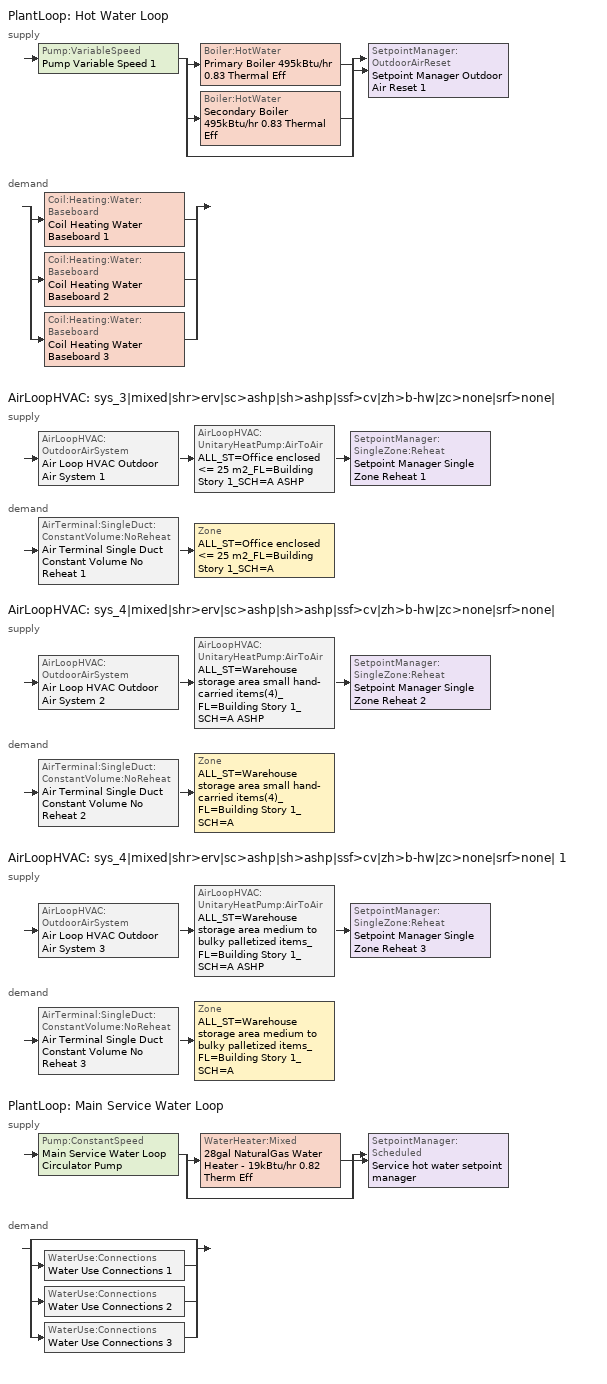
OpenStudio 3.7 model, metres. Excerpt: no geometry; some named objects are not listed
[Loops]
PlantLoop 'Hot Water Loop'
 supply: Pump:VariableSpeed 'Pump Variable Speed 1' > split
  | Boiler:HotWater 'Primary Boiler 495kBtu/hr 0.83 Thermal Eff'
  | Boiler:HotWater 'Secondary Boiler 495kBtu/hr 0.83 Thermal Eff'
  | bypass
  join > SetpointManager:OutdoorAirReset 'Setpoint Manager Outdoor Air Reset 1'
 demand: split
  | Coil:Heating:Water:Baseboard 'Coil Heating Water Baseboard 1'
  | Coil:Heating:Water:Baseboard 'Coil Heating Water Baseboard 2'
  | Coil:Heating:Water:Baseboard 'Coil Heating Water Baseboard 3'
AirLoopHVAC 'sys_3|mixed|shr>erv|sc>ashp|sh>ashp|ssf>cv|zh>b-hw|zc>none|srf>none|'
 supply: AirLoopHVAC:OutdoorAirSystem 'Air Loop HVAC Outdoor Air System 1' > AirLoopHVAC:UnitaryHeatPump:AirToAir 'ALL_ST=Office enclosed <= 25 m2_FL=Building Story 1_SCH=A ASHP' > SetpointManager:SingleZone:Reheat 'Setpoint Manager Single Zone Reheat 1'
 demand: AirTerminal:SingleDuct:ConstantVolume:NoReheat 'Air Terminal Single Duct Constant Volume No Reheat 1' > Zone 'ALL_ST=Office enclosed <= 25 m2_FL=Building Story 1_SCH=A'
AirLoopHVAC 'sys_4|mixed|shr>erv|sc>ashp|sh>ashp|ssf>cv|zh>b-hw|zc>none|srf>none|'
 supply: AirLoopHVAC:OutdoorAirSystem 'Air Loop HVAC Outdoor Air System 2' > AirLoopHVAC:UnitaryHeatPump:AirToAir 'ALL_ST=Warehouse storage area small hand-carried items(4)_FL=Building Story 1_SCH=A ASHP' > SetpointManager:SingleZone:Reheat 'Setpoint Manager Single Zone Reheat 2'
 demand: AirTerminal:SingleDuct:ConstantVolume:NoReheat 'Air Terminal Single Duct Constant Volume No Reheat 2' > Zone 'ALL_ST=Warehouse storage area small hand-carried items(4)_FL=Building Story 1_SCH=A'
AirLoopHVAC 'sys_4|mixed|shr>erv|sc>ashp|sh>ashp|ssf>cv|zh>b-hw|zc>none|srf>none| 1'
 supply: AirLoopHVAC:OutdoorAirSystem 'Air Loop HVAC Outdoor Air System 3' > AirLoopHVAC:UnitaryHeatPump:AirToAir 'ALL_ST=Warehouse storage area medium to bulky palletized items_FL=Building Story 1_SCH=A ASHP' > SetpointManager:SingleZone:Reheat 'Setpoint Manager Single Zone Reheat 3'
 demand: AirTerminal:SingleDuct:ConstantVolume:NoReheat 'Air Terminal Single Duct Constant Volume No Reheat 3' > Zone 'ALL_ST=Warehouse storage area medium to bulky palletized items_FL=Building Story 1_SCH=A'
PlantLoop 'Main Service Water Loop'
 supply: Pump:ConstantSpeed 'Main Service Water Loop Circulator Pump' > split
  | WaterHeater:Mixed '28gal NaturalGas Water Heater - 19kBtu/hr 0.82 Therm Eff'
  | bypass
  join > SetpointManager:Scheduled 'Service hot water setpoint manager'
 demand: split
  | bypass
  | WaterUse:Connections 'Water Use Connections 1'
  | WaterUse:Connections 'Water Use Connections 2'
  | WaterUse:Connections 'Water Use Connections 3'
[Sizing:Zone] Zone Cooling Design Supply Air Temperature Input Method=TemperatureDifference; Zone Cooling Design Supply Air Temperature {C}=14; Zone Cooling Design Supply Air Temperature Difference {deltaC}=11; Zone Heating Design Supply Air Temperature Input Method=TemperatureDifference; Zone Heating Design Supply Air Temperature {C}=40; Zone Heating Design Supply Air Temperature Difference {deltaC}=21; Zone Cooling Design Supply Air Humidity Ratio {kg-H2O/kg-air}=0.0085; Zone Heating Design Supply Air Humidity Ratio {kg-H2O/kg-air}=0.008; Zone Heating Sizing Factor=1.3; Zone Cooling Sizing Factor=1; Cooling Design Air Flow Method=DesignDay; Heating Design Air Flow Method=DesignDay; Account for Dedicated Outdoor Air System=No; Dedicated Outdoor Air System Control Strategy=NeutralSupplyAir; Dedicated Outdoor Air Low Setpoint Temperature for Design {C}=autosize; Dedicated Outdoor Air High Setpoint Temperature for Design {C}=autosize; Zone Load Sizing Method=Sensible Load Only No Latent Load; Zone Latent Cooling Design Supply Air Humidity Ratio Input Method=HumidityRatioDifference; Zone Cooling Design Supply Air Humidity Ratio Difference {kgWater/kgDryAir}=0.005; Zone Latent Heating Design Supply Air Humidity Ratio Input Method=HumidityRatioDifference; Zone Humidification Design Supply Air Humidity Ratio Difference {kgWater/kgDryAir}=0.005
ALL_ST=Office enclosed <= 25 m2_FL=Building Story 1_SCH=A; ALL_ST=Warehouse storage area small hand-carried items(4)_FL=Building Story 1_SCH=A; ALL_ST=Warehouse storage area medium to bulky palletized items_FL=Building Story 1_SCH=A
[Zone equipment]
ALL_ST=Office enclosed <= 25 m2_FL=Building Story 1_SCH=A: Zone HVAC Baseboard Convective Water 1, Air Terminal Single Duct Constant Volume No Reheat 1
ALL_ST=Warehouse storage area small hand-carried items(4)_FL=Building Story 1_SCH=A: Zone HVAC Baseboard Convective Water 2, Air Terminal Single Duct Constant Volume No Reheat 2
ALL_ST=Warehouse storage area medium to bulky palletized items_FL=Building Story 1_SCH=A: Zone HVAC Baseboard Convective Water 3, Air Terminal Single Duct Constant Volume No Reheat 3
[PlantLoop] Glycol Concentration=0; Plant Loop Volume {m3}=Autocalculate; Load Distribution Scheme=Optimal
Name | Fluid Type | Maximum Loop Temperature {C} | Minimum Loop Temperature {C}
Hot Water Loop | Water
Main Service Water Loop |  | 60 | 10
[Sizing:Plant] Loop Type=Heating; Sizing Option=NonCoincident; Zone Timesteps in Averaging Window=1; Coincident Sizing Factor Mode=None
Name | Design Loop Exit Temperature {C} | Loop Design Temperature Difference {deltaC}
Hot Water Loop | 82 | 16
Main Service Water Loop | 60 | 5
[Pump:VariableSpeed]
Pump Variable Speed 1: Rated Pump Head {Pa}=203058; Motor Efficiency=0.865; Pump Control Type=Intermittent; Skin Loss Radiative Fraction=0.5; Design Power Sizing Method=PowerPerFlowPerPressure; Design Electric Power per Unit Flow Rate {W/(m3/s)}=348701.1; Design Shaft Power per Unit Flow Rate per Unit Head {W-s/m3-Pa}=1.28205; Design Minimum Flow Rate Fraction=0
[Boiler:HotWater] Fuel Type=NaturalGas; Nominal Capacity {W}=144966; Nominal Thermal Efficiency=0.83; Normalized Boiler Efficiency Curve=BOILER-EFFFPLR-NECB2011; Water Outlet Upper Temperature Limit {C}=99; Boiler Flow Mode=ConstantFlow; On Cycle Parasitic Electric Load {W}=0; Off Cycle Parasitic Fuel Load {W}=0; Sizing Factor=1
Primary Boiler 495kBtu/hr 0.83 Thermal Eff; Secondary Boiler 495kBtu/hr 0.83 Thermal Eff
[SetpointManager:OutdoorAirReset]
Setpoint Manager Outdoor Air Reset 1: Control Variable=Temperature; Setpoint at Outdoor Low Temperature {C}=82; Outdoor Low Temperature {C}=-16; Setpoint at Outdoor High Temperature {C}=60; Outdoor High Temperature {C}=0; Setpoint Node or NodeList=Hot Water Loop Supply Outlet Node
[AirLoopHVAC] Design Supply Air Flow Rate {m3/s}=autosize; Design Return Air Flow Fraction of Supply Air Flow=1
Name | Availability Schedule
sys_3|mixed|shr>erv|sc>ashp|sh>ashp|ssf>cv|zh>b-hw|zc>none|srf>none| | sys_3|mixed|shr>none|sc>ashp|sh>ashp|ssf>cv|zh>b-hw|zc>none|srf>none| Occ Sch
sys_4|mixed|shr>erv|sc>ashp|sh>ashp|ssf>cv|zh>b-hw|zc>none|srf>none| | sys_4|mixed|shr>none|sc>ashp|sh>ashp|ssf>cv|zh>b-hw|zc>none|srf>none| Occ Sch
sys_4|mixed|shr>erv|sc>ashp|sh>ashp|ssf>cv|zh>b-hw|zc>none|srf>none| 1 | sys_4|mixed|shr>none|sc>ashp|sh>ashp|ssf>cv|zh>b-hw|zc>none|srf>none| 1 Occ Sch
[Sizing:System] Type of Load to Size On=Sensible; Design Outdoor Air Flow Rate {m3/s}=Autosize; Central Heating Maximum System Air Flow Ratio=1; Preheat Design Temperature {C}=7; Preheat Design Humidity Ratio {kg-H2O/kg-Air}=0.008; Precool Design Temperature {C}=13; Precool Design Humidity Ratio {kg-H2O/kg-Air}=0.008; Central Cooling Design Supply Air Temperature {C}=13; Central Heating Design Supply Air Temperature {C}=43; Sizing Option=NonCoincident; 100% Outdoor Air in Cooling=No; 100% Outdoor Air in Heating=No; Central Cooling Design Supply Air Humidity Ratio {kg-H2O/kg-Air}=0.0085; Central Heating Design Supply Air Humidity Ratio {kg-H2O/kg-Air}=0.008; Cooling Design Air Flow Method=DesignDay; Cooling Design Air Flow Rate {m3/s}=0; Heating Design Air Flow Method=DesignDay; Heating Design Air Flow Rate {m3/s}=0; System Outdoor Air Method=ZoneSum; Zone Maximum Outdoor Air Fraction=1; Cooling Supply Air Flow Rate Per Floor Area {m3/s-m2}=0.00996765; Cooling Fraction of Autosized Cooling Supply Air Flow Rate=1; Cooling Supply Air Flow Rate Per Unit Cooling Capacity {m3/s-W}=3.94755e-05; Heating Supply Air Flow Rate Per Floor Area {m3/s-m2}=0.00996765; Heating Fraction of Autosized Heating Supply Air Flow Rate=1; Heating Fraction of Autosized Cooling Supply Air Flow Rate=1; Heating Supply Air Flow Rate Per Unit Heating Capacity {m3/s-W}=3.15882e-05; Cooling Design Capacity Method=CoolingDesignCapacity; Cooling Design Capacity {W}=autosize; Cooling Design Capacity Per Floor Area {W/m2}=234.7; Fraction of Autosized Cooling Design Capacity=1; Heating Design Capacity Method=HeatingDesignCapacity; Heating Design Capacity {W}=autosize; Heating Design Capacity Per Floor Area {W/m2}=157; Fraction of Autosized Heating Design Capacity=1; Central Cooling Capacity Control Method=OnOff; Occupant Diversity=autosize
sys_3|mixed|shr>erv|sc>ashp|sh>ashp|ssf>cv|zh>b-hw|zc>none|srf>none|; sys_4|mixed|shr>erv|sc>ashp|sh>ashp|ssf>cv|zh>b-hw|zc>none|srf>none|; sys_4|mixed|shr>erv|sc>ashp|sh>ashp|ssf>cv|zh>b-hw|zc>none|srf>none| 1
[Fan:OnOff] Availability Schedule=Always On Discrete; Fan Total Efficiency=0.39975; Maximum Flow Rate {m3/s}=autosize; Motor Efficiency=0.615; Motor In Airstream Fraction=1
Name | Pressure Rise {Pa} | Fan Power Ratio Function of Speed Ratio Curve | Fan Efficiency Ratio Function of Speed Ratio Curve
Fan On Off 1 | 622.722 | Fan On Off Power Curve | Fan On Off Efficiency Curve
Fan On Off 2 | 1110.94 | Fan On Off Power Curve 1 | Fan On Off Efficiency Curve 1
Fan On Off 3 | 1110.94 | Fan On Off Power Curve 2 | Fan On Off Efficiency Curve 2
[Coil:Cooling:DX:SingleSpeed] Availability Schedule=Always On Discrete; Rated Total Cooling Capacity {W}=autosize; Rated Sensible Heat Ratio=autosize; Rated Air Flow Rate {m3/s}=autosize; Rated Evaporator Fan Power Per Volume Flow Rate 2017 {W/(m3/s)}=773.3; Rated Evaporator Fan Power Per Volume Flow Rate 2023 {W/(m3/s)}=934.4; Total Cooling Capacity Function of Temperature Curve=DXCOOL-NECB2011-REF-CAPFT; Total Cooling Capacity Function of Flow Fraction Curve=DXCOOL-NECB2011-REF-CAPFFLOW; Energy Input Ratio Function of Temperature Curve=DXCOOL-NECB2011-REF-COOLEIRFT; Energy Input Ratio Function of Flow Fraction Curve=DXCOOL-NECB2011-REF-COOLEIRFFLOW; Part Load Fraction Correlation Curve=DXCOOL-NECB2011-REF-COOLPLFFPLR; Minimum Outdoor Dry-Bulb Temperature for Compressor Operation {C}=-25; Nominal Time for Condensate Removal to Begin {s}=0; Ratio of Initial Moisture Evaporation Rate and Steady State Latent Capacity=0; Maximum Cycling Rate {cycles/hr}=0; Latent Capacity Time Constant {s}=0; Condenser Type=AirCooled; Evaporative Condenser Effectiveness=0.9; Evaporative Condenser Air Flow Rate {m3/s}=autosize; Evaporative Condenser Pump Rated Power Consumption {W}=autosize; Crankcase Heater Capacity {W}=0; Maximum Outdoor Dry-Bulb Temperature for Crankcase Heater Operation {C}=10; Basin Heater Capacity {W/K}=0; Basin Heater Setpoint Temperature {C}=2
Name | Rated COP {W/W}
CoilCoolingDXSingleSpeed_ashp 46kBtu/hr 10.0EER | 3.46672
CoilCoolingDXSingleSpeed_ashp 1 290kBtu/hr 9.3EER; CoilCoolingDXSingleSpeed_ashp 2 532kBtu/hr 9.3EER | 3.23359
[Coil:Heating:DX:SingleSpeed] Availability Schedule=Always On Discrete; Rated Air Flow Rate {m3/s}=Autosize; Rated Supply Fan Power Per Volume Flow Rate 2017 {W/(m3/s)}=773.3; Rated Supply Fan Power Per Volume Flow Rate 2023 {W/(m3/s)}=934.4; Total Heating Capacity Function of Temperature Curve=DXHEAT-NECB2011-REF-CAPFT; Total Heating Capacity Function of Flow Fraction Curve=DXHEAT-NECB2011-REF-CAPFFLOW; Energy Input Ratio Function of Temperature Curve=DXHEAT-NECB2011-REF-EIRFT; Energy Input Ratio Function of Flow Fraction Curve=DXHEAT-NECB2011-REF-EIRFFLOW; Part Load Fraction Correlation Curve=DXHEAT-NECB2011-REF-PLFFPLR; Minimum Outdoor Dry-Bulb Temperature for Compressor Operation {C}=-10; Defrost Strategy=Resistive; Defrost Control=Timed; Defrost Time Period Fraction=0.166667; Resistive Defrost Heater Capacity {W}=2000
Name | Rated Total Heating Capacity {W} | Rated COP {W/W}
CoilHeatingDXSingleSpeed_ashp 34 Clg kBtu/hr 3.1COPH | 9853.17 | 3.30763
CoilHeatingDXSingleSpeed_ashp 1 210 Clg kBtu/hr 3.2COPH | 61468.1 | 3.49773
CoilHeatingDXSingleSpeed_ashp 2 386 Clg kBtu/hr 3.2COPH | 113022 | 3.58104
[Controller:OutdoorAir] Minimum Outdoor Air Flow Rate {m3/s}=autosize; Maximum Outdoor Air Flow Rate {m3/s}=Autosize; Economizer Control Action Type=ModulateFlow; Lockout Type=NoLockout; Minimum Limit Type=FixedMinimum; High Humidity Control=No; Heat Recovery Bypass Control Type=BypassWhenOAFlowGreaterThanMinimum; Economizer Operation Staging=InterlockedWithMechanicalCooling
Name | Economizer Control Type | Economizer Maximum Limit Dry-Bulb Temperature {C} | Economizer Maximum Limit Enthalpy {J/kg} | Economizer Minimum Limit Dry-Bulb Temperature {C} | Minimum Outdoor Air Schedule | Controller Mechanical Ventilation
Controller Outdoor Air 1 | NoEconomizer | 28 | 64000 | -100 | sys_3|mixed|shr>none|sc>ashp|sh>ashp|ssf>cv|zh>b-hw|zc>none|srf>none| Occ Sch | Controller Mechanical Ventilation 1
Controller Outdoor Air 2 | DifferentialEnthalpy |  |  |  | sys_4|mixed|shr>none|sc>ashp|sh>ashp|ssf>cv|zh>b-hw|zc>none|srf>none| Occ Sch | Controller Mechanical Ventilation 2
Controller Outdoor Air 3 | DifferentialEnthalpy |  |  |  | sys_4|mixed|shr>none|sc>ashp|sh>ashp|ssf>cv|zh>b-hw|zc>none|srf>none| 1 Occ Sch | Controller Mechanical Ventilation 3
[Controller:MechanicalVentilation] Availability Schedule=Always On Discrete; System Outdoor Air Method=ZoneSum
Controller Mechanical Ventilation 1; Controller Mechanical Ventilation 2; Controller Mechanical Ventilation 3
[AirLoopHVAC:OutdoorAirSystem]
Name | Controller
Air Loop HVAC Outdoor Air System 1 | Controller Outdoor Air 1
Air Loop HVAC Outdoor Air System 2 | Controller Outdoor Air 2
Air Loop HVAC Outdoor Air System 3 | Controller Outdoor Air 3
[Coil:Heating:Gas] Availability Schedule=Always On Discrete; Nominal Capacity {W}=AutoSize; On Cycle Parasitic Electric Load {W}=0; Part Load Fraction Correlation Curve=FURNACE-EFFPLR-NECB2011; Off Cycle Parasitic Gas Load {W}=0
Name | Gas Burner Efficiency
Coil Heating Gas 1 | 0.924
Coil Heating Gas 2; Coil Heating Gas 3 | 0.81
[AirLoopHVAC:UnitaryHeatPump:AirToAir] Availability Schedule=Always On Discrete; Supply Air Flow Rate During Cooling Operation {m3/s}=Autosize; Supply Air Flow Rate During Heating Operation {m3/s}=Autosize; Maximum Supply Air Temperature from Supplemental Heater {C}=Autosize
Name | Controlling Zone or Thermostat Location | Supply Air Fan | Heating Coil | Cooling Coil | Supplemental Heating Coil | Supply Air Fan Operating Mode Schedule
ALL_ST=Office enclosed <= 25 m2_FL=Building Story 1_SCH=A ASHP | ALL_ST=Office enclosed <= 25 m2_FL=Building Story 1_SCH=A | Fan On Off 1 | CoilHeatingDXSingleSpeed_ashp 34 Clg kBtu/hr 3.1COPH | CoilCoolingDXSingleSpeed_ashp 46kBtu/hr 10.0EER | Coil Heating Gas 1 | sys_3|mixed|shr>none|sc>ashp|sh>ashp|ssf>cv|zh>b-hw|zc>none|srf>none| Occ Sch
ALL_ST=Warehouse storage area small hand-carried items(4)_FL=Building Story 1_SCH=A ASHP | ALL_ST=Warehouse storage area small hand-carried items(4)_FL=Building Story 1_SCH=A | Fan On Off 2 | CoilHeatingDXSingleSpeed_ashp 1 210 Clg kBtu/hr 3.2COPH | CoilCoolingDXSingleSpeed_ashp 1 290kBtu/hr 9.3EER | Coil Heating Gas 2 | sys_4|mixed|shr>none|sc>ashp|sh>ashp|ssf>cv|zh>b-hw|zc>none|srf>none| Occ Sch
ALL_ST=Warehouse storage area medium to bulky palletized items_FL=Building Story 1_SCH=A ASHP | ALL_ST=Warehouse storage area medium to bulky palletized items_FL=Building Story 1_SCH=A | Fan On Off 3 | CoilHeatingDXSingleSpeed_ashp 2 386 Clg kBtu/hr 3.2COPH | CoilCoolingDXSingleSpeed_ashp 2 532kBtu/hr 9.3EER | Coil Heating Gas 3 | sys_4|mixed|shr>none|sc>ashp|sh>ashp|ssf>cv|zh>b-hw|zc>none|srf>none| 1 Occ Sch
[SetpointManager:SingleZone:Reheat] Minimum Supply Air Temperature {C}=13; Maximum Supply Air Temperature {C}=43
Name | Control Zone | Setpoint Node or NodeList
Setpoint Manager Single Zone Reheat 1 | ALL_ST=Office enclosed <= 25 m2_FL=Building Story 1_SCH=A | sys_3|mixed|shr>erv|sc>ashp|sh>ashp|ssf>cv|zh>b-hw|zc>none|srf>none| Supply Outlet Node
Setpoint Manager Single Zone Reheat 2 | ALL_ST=Warehouse storage area small hand-carried items(4)_FL=Building Story 1_SCH=A | sys_4|mixed|shr>erv|sc>ashp|sh>ashp|ssf>cv|zh>b-hw|zc>none|srf>none| Supply Outlet Node
Setpoint Manager Single Zone Reheat 3 | ALL_ST=Warehouse storage area medium to bulky palletized items_FL=Building Story 1_SCH=A | sys_4|mixed|shr>erv|sc>ashp|sh>ashp|ssf>cv|zh>b-hw|zc>none|srf>none| 1 Supply Outlet Node
[Coil:Heating:Water:Baseboard] Heating Design Capacity Method=HeatingDesignCapacity; Heating Design Capacity {W}=autosize; Heating Design Capacity Per Floor Area {W/m2}=0; Fraction of Autosized Heating Design Capacity=0.8
Coil Heating Water Baseboard 1; Coil Heating Water Baseboard 2; Coil Heating Water Baseboard 3
[ZoneHVAC:Baseboard:Convective:Water] Availability Schedule=Always On Discrete
Name | Heating Coil
Zone HVAC Baseboard Convective Water 1 | Coil Heating Water Baseboard 1
Zone HVAC Baseboard Convective Water 2 | Coil Heating Water Baseboard 2
Zone HVAC Baseboard Convective Water 3 | Coil Heating Water Baseboard 3
[AirTerminal:SingleDuct:ConstantVolume:NoReheat] Availability Schedule=Always On Discrete; Maximum Air Flow Rate {m3/s}=AutoSize
Air Terminal Single Duct Constant Volume No Reheat 1; Air Terminal Single Duct Constant Volume No Reheat 2; Air Terminal Single Duct Constant Volume No Reheat 3
[SetpointManager:Scheduled]
Service hot water setpoint manager: Control Variable=Temperature; Schedule=Service Water Loop Temp - 140F; Setpoint Node or NodeList=Main Service Water Loop Supply Outlet Node
[Pump:ConstantSpeed]
Main Service Water Loop Circulator Pump: Rated Flow Rate {m3/s}=autosize; Rated Pump Head {Pa}=1.92754e+06; Rated Power Consumption {W}=autosize; Motor Efficiency=0.855; Fraction of Motor Inefficiencies to Fluid Stream=0; Pump Control Type=Intermittent; Design Power Sizing Method=PowerPerFlowPerPressure; Design Electric Power per Unit Flow Rate {W/(m3/s)}=348701.1; Design Shaft Power per Unit Flow Rate per Unit Head {W-s/m3-Pa}=1.28205
[WaterHeater:Mixed]
28gal NaturalGas Water Heater - 19kBtu/hr 0.82 Therm Eff: Tank Volume {m3}=0.104333; Setpoint Temperature Schedule=Service Water Loop Temp - 140F; Deadband Temperature Difference {deltaC}=2; Maximum Temperature Limit {C}=60; Heater Control Type=Cycle; Heater Maximum Capacity {W}=5451.37; Heater Fuel Type=NaturalGas; Heater Thermal Efficiency=0.82; Part Load Factor Curve=SWH-EFFFPLR-NECB2011; Off Cycle Parasitic Fuel Consumption Rate {W}=21.47; Off Cycle Parasitic Fuel Type=NaturalGas; Off Cycle Parasitic Heat Fraction to Tank=0.8; On Cycle Parasitic Fuel Consumption Rate {W}=21.47; On Cycle Parasitic Fuel Type=NaturalGas; On Cycle Parasitic Heat Fraction to Tank=0; Ambient Temperature Indicator=Schedule; Ambient Temperature Schedule=Water Heater Ambient Temp Schedule 70.0F; Off Cycle Loss Coefficient to Ambient Temperature {W/K}=1.31796; On Cycle Loss Coefficient to Ambient Temperature {W/K}=1.31796; Use Side Effectiveness=1; Source Side Effectiveness=1; Use Side Design Flow Rate {m3/s}=autosize; Source Side Design Flow Rate {m3/s}=autosize; Indirect Water Heating Recovery Time {hr}=1.5; Source Side Flow Control Mode=IndirectHeatPrimarySetpoint
[WaterHeater:Sizing]
28gal NaturalGas Water Heater - 19kBtu/hr 0.82 Therm Eff: Design Mode=PeakDraw; Time Storage Can Meet Peak Draw {hr}=0.538503; Time for Tank Recovery {hr}=0; Nominal Tank Volume for Autosizing Plant Connections {m3}=1
[WaterUse:Connections] Drain Water Heat Exchanger Type=None; Drain Water Heat Exchanger Destination=Plant
Name | Water Use Equipment Name 1
Water Use Connections 1 | Zone1 office Service Water Use 0.09gal/min
Water Use Connections 2 | Zone2 fine storage Service Water Use 0.15gal/min
Water Use Connections 3 | Zone3 bulk storage Service Water Use 0.18gal/min
[WaterUse:Equipment:Definition]
Name | Peak Flow Rate {m3/s} | Target Temperature Schedule | Sensible Fraction Schedule | Latent Fraction Schedule
Zone1 office Service Water Use Def 0.09gal/min | 5.66156e-06 | Schedule Ruleset 5 | Schedule Ruleset 3 | Schedule Ruleset 4
Zone2 fine storage Service Water Use Def 0.15gal/min | 9.62095e-06 | Schedule Ruleset 8 | Schedule Ruleset 6 | Schedule Ruleset 7
Zone3 bulk storage Service Water Use Def 0.18gal/min | 1.10641e-05 | Schedule Ruleset 11 | Schedule Ruleset 9 | Schedule Ruleset 10
[WaterUse:Equipment] Flow Rate Fraction Schedule=NECB-A-Service Water Heating
Name | Water Use Equipment Definition | Space
Zone1 office Service Water Use 0.09gal/min | Zone1 office Service Water Use Def 0.09gal/min | Zone1 Office
Zone2 fine storage Service Water Use 0.15gal/min | Zone2 fine storage Service Water Use Def 0.15gal/min | Zone2 Fine Storage
Zone3 bulk storage Service Water Use 0.18gal/min | Zone3 bulk storage Service Water Use Def 0.18gal/min | Zone3 Bulk Storage
[Schedule:Ruleset]
Name | Default Day Schedule | Summer Design Day Schedule | Winter Design Day Schedule
Service Water Loop Temp - 140F | Service Water Loop Temp - 140F Default
Water Heater Ambient Temp Schedule 70.0F | Water Heater Ambient Temp Schedule 70.0F Default
Schedule Ruleset 3 | Schedule Day 5
Schedule Ruleset 4 | Schedule Day 6
Schedule Ruleset 5 | Schedule Day 7
NECB-A-Service Water Heating | NECB-A-Service Water Heating Default
Schedule Ruleset 6 | Schedule Day 8
Schedule Ruleset 7 | Schedule Day 9
Schedule Ruleset 8 | Schedule Day 10
Schedule Ruleset 9 | Schedule Day 11
Schedule Ruleset 10 | Schedule Day 12
Schedule Ruleset 11 | Schedule Day 13
sys_3|mixed|shr>none|sc>ashp|sh>ashp|ssf>cv|zh>b-hw|zc>none|srf>none| Occ Sch | sys_3|mixed|shr>none|sc>ashp|sh>ashp|ssf>cv|zh>b-hw|zc>none|srf>none| Occ Sch Default | sys_3|mixed|shr>none|sc>ashp|sh>ashp|ssf>cv|zh>b-hw|zc>none|srf>none| Occ Sch Summer Design Day | sys_3|mixed|shr>none|sc>ashp|sh>ashp|ssf>cv|zh>b-hw|zc>none|srf>none| Occ Sch Winter Design Day
sys_4|mixed|shr>none|sc>ashp|sh>ashp|ssf>cv|zh>b-hw|zc>none|srf>none| Occ Sch | sys_4|mixed|shr>none|sc>ashp|sh>ashp|ssf>cv|zh>b-hw|zc>none|srf>none| Occ Sch Default | sys_4|mixed|shr>none|sc>ashp|sh>ashp|ssf>cv|zh>b-hw|zc>none|srf>none| Occ Sch Summer Design Day | sys_4|mixed|shr>none|sc>ashp|sh>ashp|ssf>cv|zh>b-hw|zc>none|srf>none| Occ Sch Winter Design Day
sys_4|mixed|shr>none|sc>ashp|sh>ashp|ssf>cv|zh>b-hw|zc>none|srf>none| 1 Occ Sch | sys_4|mixed|shr>none|sc>ashp|sh>ashp|ssf>cv|zh>b-hw|zc>none|srf>none| 1 Occ Sch Default | sys_4|mixed|shr>none|sc>ashp|sh>ashp|ssf>cv|zh>b-hw|zc>none|srf>none| 1 Occ Sch Summer Design Day | sys_4|mixed|shr>none|sc>ashp|sh>ashp|ssf>cv|zh>b-hw|zc>none|srf>none| 1 Occ Sch Winter Design Day
[Schedule:Day]
Service Water Loop Temp - 140F Default; Schedule Day 7; Schedule Day 10; Schedule Day 13: 24, 0, 60
Water Heater Ambient Temp Schedule 70.0F Default: 24, 0, 21.1111
Schedule Day 5; Schedule Day 8; Schedule Day 11: 24, 0, 0.2
Schedule Day 6; NECB-A-Service Water Heating Sat Day; NECB-A-Service Water Heating Sun|Hol Day; Schedule Day 9; Schedule Day 12: 24, 0, 0.05
NECB-A-Service Water Heating Default; NECB-A-Service Water Heating Default|Wkdy Day: 7, 0, 0.05, 8, 0, 0.1, 10, 0, 0.5, 16, 0, 0.9, 17, 0, 0.7, 18, 0, 0.5, 19, 0, 0.3, 22, 0, 0.2, 24, 0, 0.05
sys_3|mixed|shr>none|sc>ashp|sh>ashp|ssf>cv|zh>b-hw|zc>none|srf>none| Occ Sch Default; sys_4|mixed|shr>none|sc>ashp|sh>ashp|ssf>cv|zh>b-hw|zc>none|srf>none| Occ Sch Default; sys_4|mixed|shr>none|sc>ashp|sh>ashp|ssf>cv|zh>b-hw|zc>none|srf>none| 1 Occ Sch Default: 8, 0, 0, 19, 0, 1, 24, 0, 0
sys_3|mixed|shr>none|sc>ashp|sh>ashp|ssf>cv|zh>b-hw|zc>none|srf>none| Occ Sch Winter Design Day; sys_3|mixed|shr>none|sc>ashp|sh>ashp|ssf>cv|zh>b-hw|zc>none|srf>none| Occ Sch Summer Design Day; sys_4|mixed|shr>none|sc>ashp|sh>ashp|ssf>cv|zh>b-hw|zc>none|srf>none| Occ Sch Winter Design Day; sys_4|mixed|shr>none|sc>ashp|sh>ashp|ssf>cv|zh>b-hw|zc>none|srf>none| Occ Sch Summer Design Day; sys_4|mixed|shr>none|sc>ashp|sh>ashp|ssf>cv|zh>b-hw|zc>none|srf>none| 1 Occ Sch Winter Design Day; sys_4|mixed|shr>none|sc>ashp|sh>ashp|ssf>cv|zh>b-hw|zc>none|srf>none| 1 Occ Sch Summer Design Day: 24, 0, 1
Schedule Day 14; Schedule Day 15; Schedule Day 16: 24, 0, 0
[Schedule:Rule] Date Specification Type=DateRange; Start Month=1; Start Day=1; End Month=12; End Day=31
Name | Schedule Ruleset | Rule Order | Day Schedule | Apply Monday | Apply Tuesday | Apply Wednesday | Apply Thursday | Apply Friday | Apply Saturday | Apply Sunday
Schedule Rule 20 | NECB-A-Service Water Heating | 2 | NECB-A-Service Water Heating Default|Wkdy Day | Yes | Yes | Yes | Yes | Yes
Schedule Rule 21 | NECB-A-Service Water Heating | 1 | NECB-A-Service Water Heating Sat Day |  |  |  |  |  | Yes
Schedule Rule 22 | NECB-A-Service Water Heating | 0 | NECB-A-Service Water Heating Sun|Hol Day |  |  |  |  |  |  | Yes
Schedule Rule 23 | sys_3|mixed|shr>none|sc>ashp|sh>ashp|ssf>cv|zh>b-hw|zc>none|srf>none| Occ Sch | 0 | Schedule Day 14 |  |  |  |  |  | Yes | Yes
Schedule Rule 24 | sys_4|mixed|shr>none|sc>ashp|sh>ashp|ssf>cv|zh>b-hw|zc>none|srf>none| Occ Sch | 0 | Schedule Day 15 |  |  |  |  |  | Yes | Yes
Schedule Rule 25 | sys_4|mixed|shr>none|sc>ashp|sh>ashp|ssf>cv|zh>b-hw|zc>none|srf>none| 1 Occ Sch | 0 | Schedule Day 16 |  |  |  |  |  | Yes | Yes
[Schedule:Constant]
Always On Discrete: Value=1
[Curve:Exponent] Coefficient1 Constant=1; Coefficient2 Constant=0; Coefficient3 Constant=0; Minimum Value of x=0; Maximum Value of x=1
Fan On Off Power Curve; Fan On Off Power Curve 1; Fan On Off Power Curve 2
[Curve:Cubic]
Name | Coefficient1 Constant | Coefficient2 x | Coefficient3 x**2 | Coefficient4 x**3 | Minimum Value of x | Maximum Value of x
Fan On Off Efficiency Curve; Fan On Off Efficiency Curve 1; Fan On Off Efficiency Curve 2 | 1 | 0 | 0 | 0 | 0 | 1
DXHEAT-NECB2011-REF-CAPFT | 0.729009 | 0.0319275 | 0.000136404 | -8.748e-06 | -20 | 20
DXHEAT-NECB2011-REF-CAPFFLOW | 0.84 | 0.16 | 0 | 0 | 0.5 | 1.5
DXHEAT-NECB2011-REF-EIRFT | 1.2183 | -0.03612 | 0.00142 | -2.68e-05 | -20 | 20
DXHEAT-NECB2011-REF-PLFFPLR | 0.3696 | 2.3362 | -2.9577 | 1.2596 | 0.7 | 1
DXCOOL-NECB2011-REF-COOLPLFFPLR | 0.0277 | 4.9151 | -8.184 | 4.2702 | 0.7 | 1
BOILER-EFFFPLR-NECB2011 | 0.3831 | 2.0567 | -2.6469 | 1.2148 | 0 | 1
SWH-EFFFPLR-NECB2011 | 0.7576 | 1.0071 | -1.4443 | 0.6844 | 0 | 1
FURNACE-EFFPLR-NECB2011 | 0.722 | 0.8211 | -1.0396 | 0.5 | 0 | 1
[Curve:Biquadratic] Minimum Value of x=13; Maximum Value of x=24; Minimum Value of y=24; Maximum Value of y=46
Name | Coefficient1 Constant | Coefficient2 x | Coefficient3 x**2 | Coefficient4 y | Coefficient5 y**2 | Coefficient6 x*y
DXCOOL-NECB2011-REF-CAPFT | 0.867905 | 0.0142459 | 0.00055436 | -0.0075575 | 3.3e-05 | -0.0001918
DXCOOL-NECB2011-REF-COOLEIRFT | 0.114171 | 0.0281822 | -0.0004199 | 0.0214108 | 0.000161028 | -0.000679104
[Curve:Quadratic]
Name | Coefficient1 Constant | Coefficient2 x | Coefficient3 x**2 | Minimum Value of x | Maximum Value of x
DXHEAT-NECB2011-REF-EIRFFLOW | 1.3824 | -0.4336 | 0.0512 | 0 | 1
DXCOOL-NECB2011-REF-CAPFFLOW | 0.8 | 0.2 | 0 | 0.5 | 1.5
DXCOOL-NECB2011-REF-COOLEIRFFLOW | 1.1552 | -0.1808 | 0.0256 | 0.5 | 1.5
